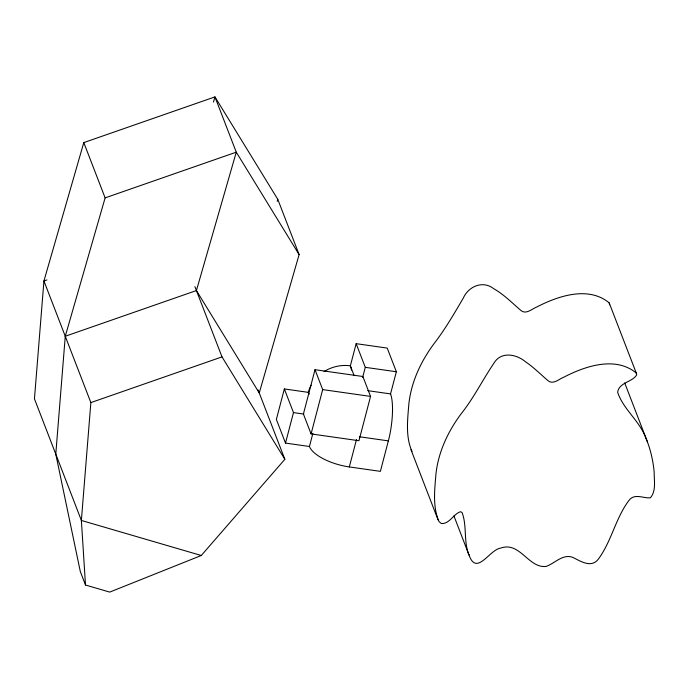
<?xml version="1.0" encoding="UTF-8"?>
<svg xmlns="http://www.w3.org/2000/svg" width="689" height="689" viewBox="0 0 689 689"><rect width="100%" height="100%" fill="white"/><g stroke="black" fill="none" stroke-linecap="round" stroke-linejoin="round"><path stroke-width="1.03" d="M213.461 102.058L214.942 96.899L236.275 152.174L196.417 290.551L259.253 392.971L299.112 254.594L277.779 199.31L214.942 96.899L83.791 142.597L105.124 197.881L65.266 336.258L55.783 454.111L80.329 571.629L85.496 585.021L109.715 592.101L201.274 555.498L284.85 459.305L258.108 390.008M83.791 142.597L43.932 280.974L90.862 402.6L81.38 520.453L85.496 585.021M308.836 393.54A35.354 14.15 14.7 0 1 308.293 392.351L284.35 388.949L276.367 419.429L285.496 443.087L309.43 446.489A35.354 14.15 14.7 0 0 349.314 466.935L380.38 471.354L388.363 440.882A35.354 8.983 -81.9 0 0 390.542 393.91L396.356 371.75L387.227 348.091L356.161 343.673L350.356 365.833A35.354 8.983 -81.9 0 1 351.493 370.096M285.496 443.087L293.48 412.608L284.35 388.949M315.011 369.7L303.401 414.02L311.075 433.915L358.952 440.727L370.561 396.408L362.879 376.504L315.011 369.7L322.685 389.604L311.075 433.915M309.43 446.489L312.892 433.278M362.647 377.4L365.291 367.332L356.161 343.673M349.314 466.935L356.506 439.513M277.185 201.377L277.779 199.31M105.124 197.881L236.275 152.174L299.112 254.594M46.964 279.923L43.932 280.974L34.45 398.836L81.38 520.453L201.274 555.498M65.266 336.258L196.417 290.551M90.862 402.6L222.013 356.893L284.85 459.305M365.291 367.332L396.356 371.75M367.762 390.663L390.542 393.91M322.685 389.604L370.561 396.408M293.48 412.608L303.892 414.089M359.374 436.757L388.363 440.882M636.645 374.015L609.179 302.85C588.432 285.763 558.279 295.865 536.886 306.949C531.977 308.801 526.017 314.942 520.832 310.42C512.022 302.815 503.78 294.384 493.574 288.596C482.705 280.199 468.606 286.357 463.344 297.984C454.189 313.616 445.111 329.325 434.01 343.699C420.893 361.363 411.247 381.878 408.861 403.935C407.595 419.644 405.399 436.697 412.013 451.519M469.011 555.007C476.633 576.607 489.371 549.658 500.636 548.117C519.937 541.098 528.472 568.503 546.067 566.427C554.886 563.421 562.629 553.646 572.748 557.341C580.491 561.13 591.119 568.356 598.207 559.313C611.479 541.511 615.466 518.541 628.721 500.731C634.285 492.799 643.13 498.526 650.373 497.811C656.359 491.033 654.059 480.595 654.18 472.266C653.086 460.476 650.442 448.806 645.8 437.894C639.556 420.815 623.287 409.352 617.645 392.291C618.998 382.361 632.011 382.361 636.653 374.988L636.257 373.007C615.51 355.92 585.349 366.023 563.964 377.116C559.055 378.967 553.095 385.099 547.91 380.578C540.581 374.308 533.768 367.401 525.759 361.958C516.629 354.163 501.11 351.02 493.97 363.12C482.644 379.794 473.756 398.061 461.087 413.865C447.962 431.521 438.316 452.044 435.939 474.092C434.673 489.801 432.477 506.863 439.082 521.685L441.46 523.58C449.719 523.924 453.276 514.08 460.485 511.712L462.052 512.487C467.22 525.965 463.361 541.468 469.011 555.007L453.93 515.915M624.69 382.912L647.505 442.054M410.988 449.702L438.058 519.868M354.155 375.686L350.356 365.833A35.354 31.126 -21.1 0 0 324.011 371.604M309.051 394.323L308.293 392.351A35.354 31.126 -21.1 0 1 311.144 385.168M194.892 286.607L222.013 356.893M609.179 302.85L609.576 304.831"/></g></svg>
